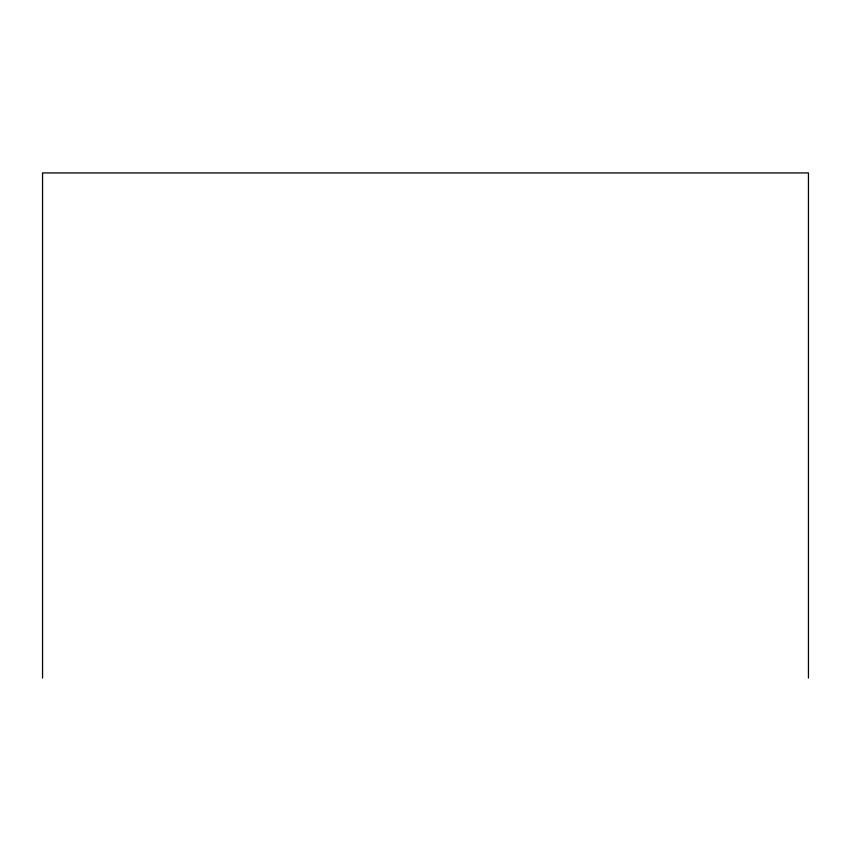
<?xml version="1.0" encoding="UTF-8"?>
<svg xmlns="http://www.w3.org/2000/svg" width="851" height="851" viewBox="0 0 851 851"><rect width="100%" height="100%" fill="white"/><g stroke="black" fill="none" stroke-linecap="round" stroke-linejoin="round"><path stroke-width="1.28" d="M808.45 678.066L808.45 172.934L42.55 172.934L42.55 678.066"/></g></svg>
